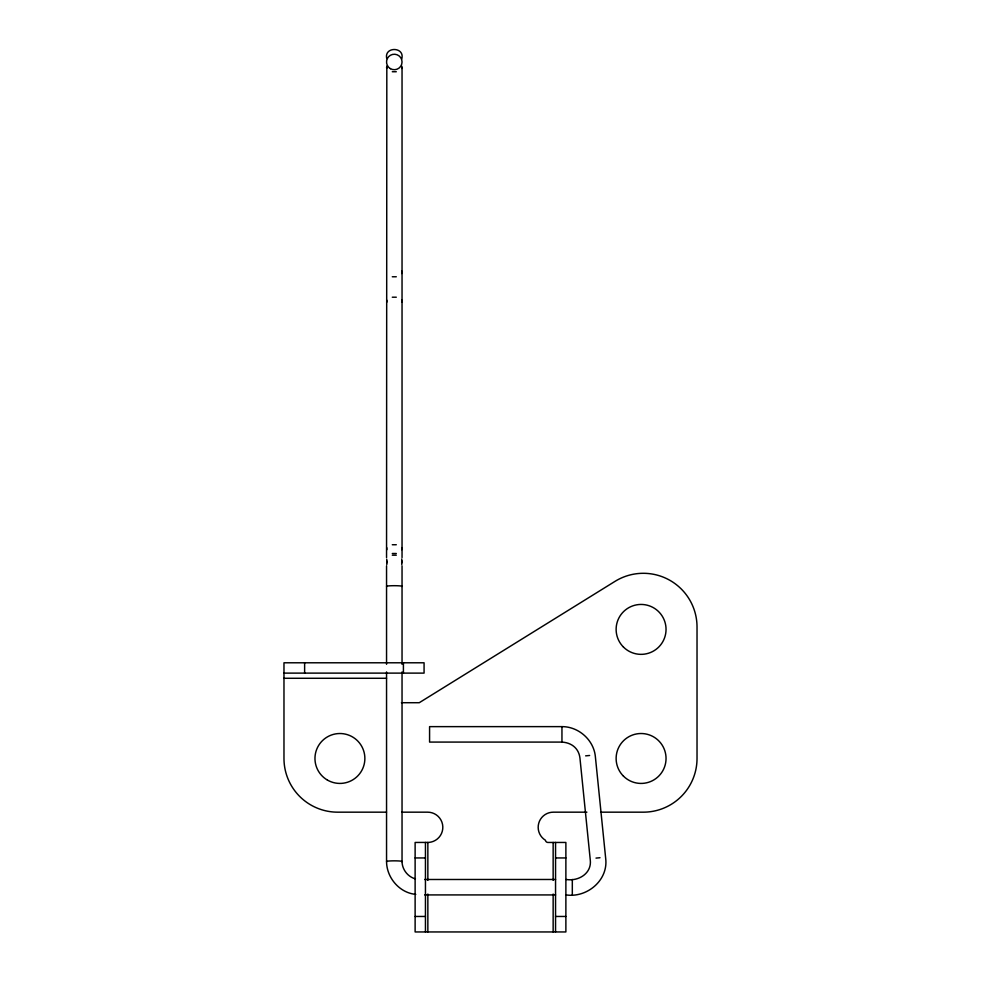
<?xml version="1.0" encoding="UTF-8"?>
<svg xmlns="http://www.w3.org/2000/svg" width="981" height="981" viewBox="0 0 981 981"><rect width="100%" height="100%" fill="white"/><g stroke="black" fill="none" stroke-linecap="round" stroke-linejoin="round"><path stroke-width="1.47" d="M386.759 559.182L386.821 562.984M386.759 560.862L386.821 564.664M401.781 58.799C405.092 46.598 383.779 46.315 386.759 58.59M401.781 562.984L401.781 558.974M401.781 564.664L401.781 560.654M386.551 557.588L386.821 66.107M401.781 68.486L401.781 66.107M401.781 273.527L401.781 271.148M386.759 300.161L386.821 302.148M386.759 547.705L386.821 549.691M401.781 302.148L401.781 300.063M401.781 549.691L401.781 547.594M392.29 553.505L396.299 553.505M392.29 555.185L396.299 555.185M585.645 755.861L589.63 755.48M596.007 858.105L599.992 857.725M566.221 879.479C578.606 881.527 591.801 873.348 590.292 860.153L579.93 757.908C578.753 748.515 571.764 742.678 561.954 742.09L429.58 742.077L429.58 726.639L561.954 726.627C578.532 726.541 593.652 739.858 595.344 756.412L605.706 858.657C608.306 880.3 587.018 897.983 566.221 894.93M396.299 71.736L392.29 71.736M396.299 276.765L392.29 276.765M392.29 297.206L396.299 297.206M392.29 544.737L396.299 544.737M283.975 673.113L424.074 673.113L424.074 662.788L283.975 662.788L283.975 758.472A53.697 53.697 0 0 0 337.672 812.17L386.489 812.17M283.975 678.276L386.551 678.276M401.413 702.715L419.255 702.715L615.038 581.353A53.697 53.697 0 0 1 697.025 626.982L697.025 758.472A53.697 53.697 0 0 1 643.328 812.17L600.605 812.17M401.744 812.17L427.679 812.17A15.144 15.144 0 0 1 442.811 826.713A15.144 15.144 0 0 1 428.893 842.409L415.122 842.458L415.122 931.95L565.878 931.95L565.878 842.458L547.987 842.458A2.587 2.587 0 0 1 545.424 840.239A15.144 15.144 0 0 1 553.321 812.17L586.883 812.17M415.122 857.946L425.447 857.946M555.553 857.946L565.878 857.946M424.675 879.491L555.565 879.479M424.675 894.917L555.565 894.93M415.122 916.462L425.447 916.462M555.553 916.462L565.878 916.462M415.772 894.353C399.475 892.931 386.575 877.627 386.551 861.477L386.551 671.936M415.429 878.878C407.74 876.781 402.087 869.448 402.038 861.477L402.038 671.936M386.551 67.297L386.759 68.363M572.315 879.479L572.315 894.93M561.954 726.627L561.954 742.09M555.553 842.458L555.553 931.95M553.149 842.458L553.149 880.374M553.149 894.034L553.149 931.95M427.851 842.458L427.851 880.374M427.851 894.034L427.851 931.95M425.447 842.458L425.447 931.95M403.412 662.788L403.412 673.113M402.038 67.297L402.038 557.588M402.038 565.902L402.038 664.296M386.551 565.902L386.551 664.296M304.625 662.788L304.625 673.113M386.821 586.503A7.75 0.638 0 0 1 394.301 585.694A7.75 0.638 0 0 1 401.781 586.503M386.821 861.649A7.75 0.638 0 0 1 394.301 860.84A7.75 0.638 0 0 1 401.781 861.649M390.426 68.682A7.75 7.738 0 0 0 402.038 61.975A7.75 7.738 0 0 0 390.426 55.267A7.75 7.738 0 0 0 390.426 68.682M327.433 780.079A24.954 24.954 0 0 0 364.871 758.472A24.954 24.954 0 0 0 327.433 736.866A24.954 24.954 0 0 0 327.433 780.079M623.438 647.043A24.954 24.954 0 0 0 665.192 635.86A24.954 24.954 0 0 0 634.633 605.289A24.954 24.954 0 0 0 623.438 647.043M623.438 776.118A24.954 24.954 0 0 0 665.192 764.935A24.954 24.954 0 0 0 634.633 734.364A24.954 24.954 0 0 0 623.438 776.118"/></g></svg>
